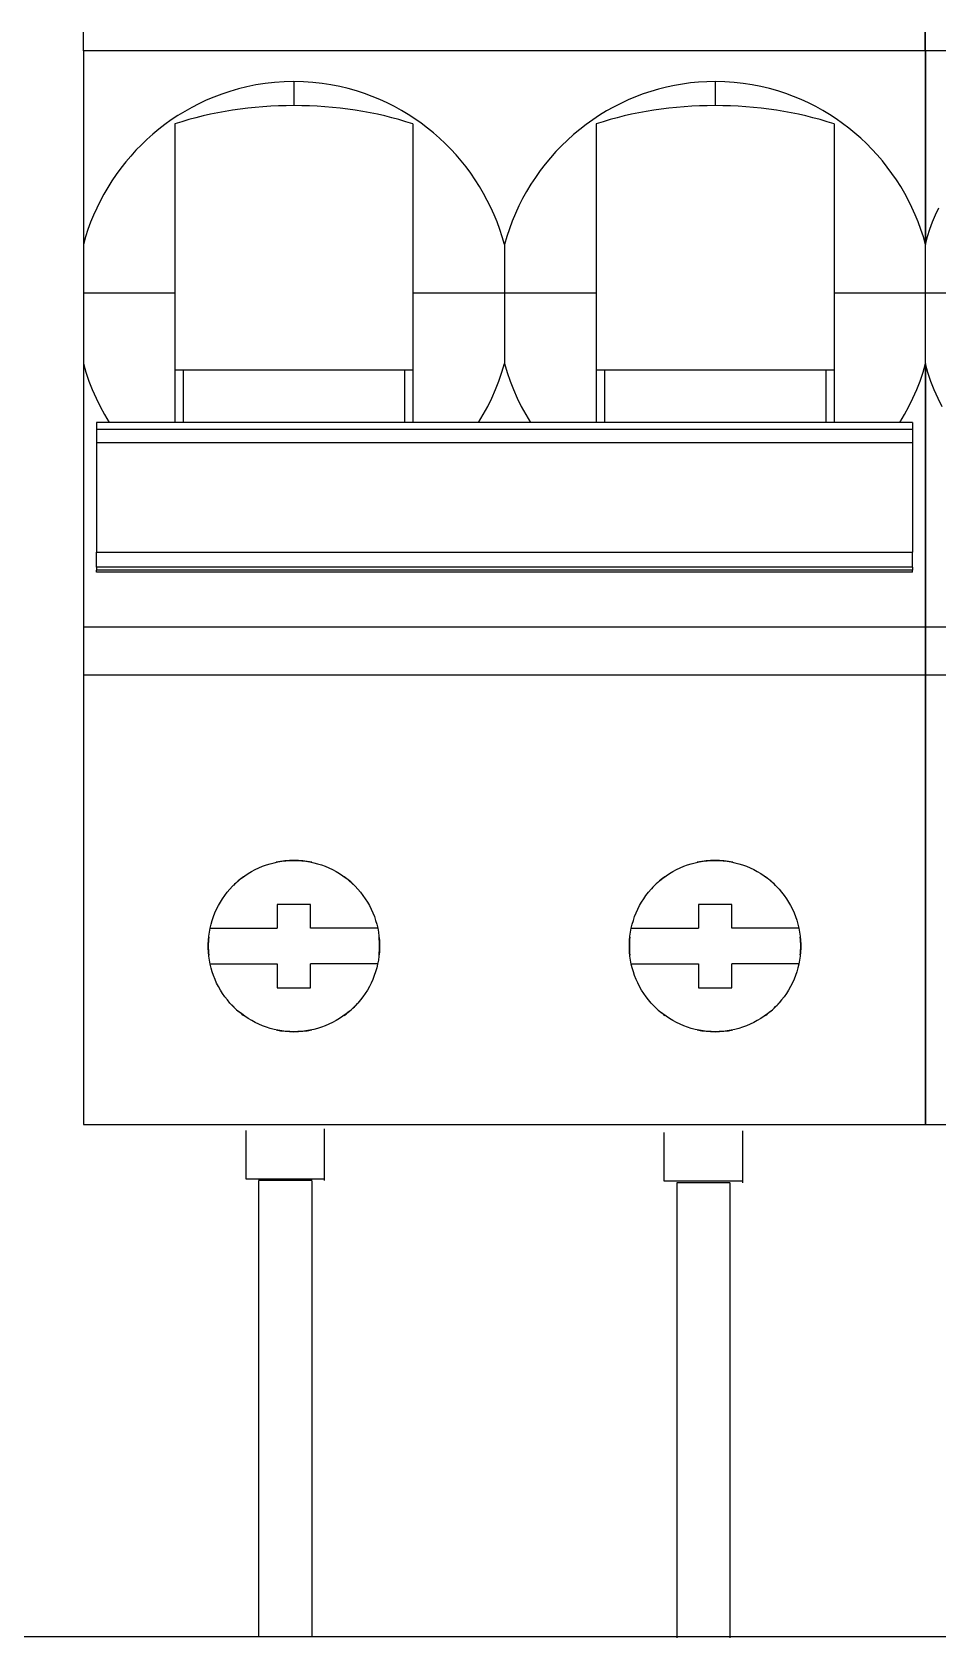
# Model space of a CAD drawing. Header units: millimetres. Extents: x 3609 to 5941, y 2453 to 3731.
# Drawn here: x 4183.7 to 4220.2, y 2543.5 to 2608.1 of the extents above; entities that cross this region are included whole.
import ezdxf

# ---------------------------------------------------------------- set-up
doc = ezdxf.new("R2010")
doc.units = ezdxf.units.MM

msp = doc.modelspace()

# ---------------------------------------------------------------- linework, layer by layer
for p, q in [((4185.79, 2607.375), (4185.79, 2608.134)), ((4219.668, 2607.375), (4219.668, 2608.134)), ((4219.693, 2607.375), (4219.693, 2608.134)), ((4185.79, 2607.375), (4185.79, 2599.592)), ((4219.693, 2607.375), (4185.79, 2607.375)), ((4219.668, 2607.375), (4219.668, 2599.592)), ((4253.571, 2607.375), (4219.668, 2607.375)), ((4219.693, 2607.375), (4219.693, 2599.592)), ((4191.691, 2605.751), (4191.363, 2605.642)), ((4192.029, 2605.849), (4191.691, 2605.751)), ((4192.377, 2605.935), (4192.029, 2605.849)), ((4192.736, 2606.007), (4192.377, 2605.935)), ((4193.104, 2606.065), (4192.736, 2606.007)), ((4193.481, 2606.108), (4193.104, 2606.065)), ((4193.869, 2606.135), (4193.481, 2606.108)), ((4194.266, 2606.144), (4193.869, 2606.135)), ((4194.652, 2606.135), (4194.266, 2606.144)), ((4194.266, 2606.144), (4194.266, 2605.177)), ((4195.029, 2606.11), (4194.652, 2606.135)), ((4195.398, 2606.069), (4195.029, 2606.11)), ((4195.758, 2606.014), (4195.398, 2606.069)), ((4196.109, 2605.945), (4195.758, 2606.014)), ((4196.451, 2605.863), (4196.109, 2605.945)), ((4196.784, 2605.769), (4196.451, 2605.863)), ((4197.108, 2605.664), (4196.784, 2605.769)), ((4197.421, 2605.548), (4197.108, 2605.664)), ((4208.632, 2605.748), (4208.322, 2605.644)), ((4208.946, 2605.84), (4208.632, 2605.748)), ((4209.264, 2605.92), (4208.946, 2605.84)), ((4209.584, 2605.988), (4209.264, 2605.92)), ((4209.906, 2606.044), (4209.584, 2605.988)), ((4210.23, 2606.088), (4209.906, 2606.044)), ((4210.556, 2606.119), (4210.23, 2606.088)), ((4210.885, 2606.138), (4210.556, 2606.119)), ((4211.217, 2606.144), (4210.885, 2606.138)), ((4211.217, 2606.144), (4211.217, 2605.177)), ((4211.605, 2606.135), (4211.217, 2606.144)), ((4211.983, 2606.11), (4211.605, 2606.135)), ((4212.352, 2606.069), (4211.983, 2606.11)), ((4212.713, 2606.013), (4212.352, 2606.069)), ((4213.065, 2605.944), (4212.713, 2606.013)), ((4213.408, 2605.861), (4213.065, 2605.944)), ((4213.742, 2605.767), (4213.408, 2605.861)), ((4214.065, 2605.661), (4213.742, 2605.767)), ((4214.38, 2605.545), (4214.065, 2605.661)), ((4190.151, 2605.103), (4189.869, 2604.945)), ((4190.441, 2605.253), (4190.151, 2605.103)), ((4190.739, 2605.393), (4190.441, 2605.253)), ((4191.046, 2605.522), (4190.739, 2605.393)), ((4191.363, 2605.642), (4191.046, 2605.522)), ((4197.726, 2605.422), (4197.421, 2605.548)), ((4198.023, 2605.286), (4197.726, 2605.422)), ((4198.312, 2605.14), (4198.023, 2605.286)), ((4198.594, 2604.985), (4198.312, 2605.14)), ((4207.131, 2605.119), (4206.846, 2604.96)), ((4207.42, 2605.267), (4207.131, 2605.119)), ((4207.716, 2605.404), (4207.42, 2605.267)), ((4208.016, 2605.53), (4207.716, 2605.404)), ((4208.322, 2605.644), (4208.016, 2605.53)), ((4214.685, 2605.419), (4214.38, 2605.545)), ((4214.981, 2605.283), (4214.685, 2605.419)), ((4215.27, 2605.136), (4214.981, 2605.283)), ((4215.552, 2604.98), (4215.27, 2605.136)), ((4189.072, 2604.417), (4188.824, 2604.225)), ((4189.33, 2604.601), (4189.072, 2604.417)), ((4189.595, 2604.777), (4189.33, 2604.601)), ((4189.477, 2604.441), (4189.477, 2597.624)), ((4189.869, 2604.945), (4189.595, 2604.777)), ((4198.868, 2604.82), (4198.594, 2604.985)), ((4199.135, 2604.646), (4198.868, 2604.82)), ((4199.054, 2604.441), (4199.054, 2597.624)), ((4199.394, 2604.464), (4199.135, 2604.646)), ((4199.645, 2604.274), (4199.394, 2604.464)), ((4206.028, 2604.419), (4205.769, 2604.219)), ((4206.295, 2604.61), (4206.028, 2604.419)), ((4206.568, 2604.791), (4206.295, 2604.61)), ((4206.429, 2604.441), (4206.429, 2597.624)), ((4206.846, 2604.96), (4206.568, 2604.791)), ((4215.827, 2604.815), (4215.552, 2604.98)), ((4216.094, 2604.642), (4215.827, 2604.815)), ((4216.006, 2604.441), (4216.006, 2597.624)), ((4216.353, 2604.459), (4216.094, 2604.642)), ((4216.604, 2604.269), (4216.353, 2604.459)), ((4188.351, 2603.817), (4188.126, 2603.602)), ((4188.583, 2604.025), (4188.351, 2603.817)), ((4188.824, 2604.225), (4188.583, 2604.025)), ((4199.889, 2604.076), (4199.645, 2604.274)), ((4200.125, 2603.868), (4199.889, 2604.076)), ((4200.354, 2603.653), (4200.125, 2603.868)), ((4205.272, 2603.789), (4205.036, 2603.561)), ((4205.516, 2604.008), (4205.272, 2603.789)), ((4205.769, 2604.219), (4205.516, 2604.008)), ((4216.847, 2604.07), (4216.604, 2604.269)), ((4217.082, 2603.863), (4216.847, 2604.07)), ((4217.311, 2603.647), (4217.082, 2603.863)), ((4187.698, 2603.147), (4187.497, 2602.908)), ((4187.908, 2603.378), (4187.698, 2603.147)), ((4188.126, 2603.602), (4187.908, 2603.378)), ((4200.576, 2603.428), (4200.354, 2603.653)), ((4200.79, 2603.196), (4200.576, 2603.428)), ((4200.996, 2602.955), (4200.79, 2603.196)), ((4204.59, 2603.078), (4204.38, 2602.824)), ((4204.808, 2603.324), (4204.59, 2603.078)), ((4205.036, 2603.561), (4204.808, 2603.324)), ((4217.532, 2603.423), (4217.311, 2603.647)), ((4217.746, 2603.19), (4217.532, 2603.423)), ((4217.952, 2602.95), (4217.746, 2603.19)), ((4187.303, 2602.662), (4187.118, 2602.41)), ((4187.497, 2602.908), (4187.303, 2602.662)), ((4201.194, 2602.707), (4200.996, 2602.955)), ((4201.384, 2602.452), (4201.194, 2602.707)), ((4201.564, 2602.189), (4201.384, 2602.452)), ((4204.179, 2602.561), (4203.987, 2602.29)), ((4204.38, 2602.824), (4204.179, 2602.561)), ((4218.15, 2602.702), (4217.952, 2602.95)), ((4218.338, 2602.447), (4218.15, 2602.702)), ((4218.518, 2602.185), (4218.338, 2602.447)), ((4186.775, 2601.886), (4186.617, 2601.614)), ((4186.942, 2602.151), (4186.775, 2601.886)), ((4187.118, 2602.41), (4186.942, 2602.151)), ((4201.735, 2601.92), (4201.564, 2602.189)), ((4201.897, 2601.645), (4201.735, 2601.92)), ((4203.805, 2602.011), (4203.633, 2601.726)), ((4203.987, 2602.29), (4203.805, 2602.011)), ((4218.689, 2601.917), (4218.518, 2602.185)), ((4218.85, 2601.642), (4218.689, 2601.917)), ((4186.469, 2601.338), (4186.331, 2601.056)), ((4186.617, 2601.614), (4186.469, 2601.338)), ((4202.049, 2601.364), (4201.897, 2601.645)), ((4202.191, 2601.078), (4202.049, 2601.364)), ((4203.321, 2601.139), (4203.183, 2600.839)), ((4203.471, 2601.435), (4203.321, 2601.139)), ((4203.633, 2601.726), (4203.471, 2601.435)), ((4219.002, 2601.361), (4218.85, 2601.642)), ((4219.143, 2601.076), (4219.002, 2601.361)), ((4186.202, 2600.771), (4186.084, 2600.482)), ((4186.331, 2601.056), (4186.202, 2600.771)), ((4202.322, 2600.788), (4202.191, 2601.078)), ((4202.443, 2600.495), (4202.322, 2600.788)), ((4202.553, 2600.198), (4202.443, 2600.495)), ((4203.055, 2600.534), (4202.94, 2600.225)), ((4203.183, 2600.839), (4203.055, 2600.534)), ((4219.274, 2600.787), (4219.143, 2601.076)), ((4219.395, 2600.494), (4219.274, 2600.787)), ((4219.504, 2600.197), (4219.395, 2600.494)), ((4220.08, 2600.771), (4219.962, 2600.482)), ((4220.208, 2601.056), (4220.08, 2600.771)), ((4185.878, 2599.893), (4185.79, 2599.592)), ((4185.976, 2600.189), (4185.878, 2599.893)), ((4186.084, 2600.482), (4185.976, 2600.189)), ((4202.652, 2599.897), (4202.553, 2600.198)), ((4202.742, 2599.592), (4202.652, 2599.897)), ((4202.835, 2599.911), (4202.742, 2599.592)), ((4202.94, 2600.225), (4202.835, 2599.911)), ((4219.604, 2599.897), (4219.504, 2600.197)), ((4219.693, 2599.592), (4219.604, 2599.897)), ((4219.756, 2599.893), (4219.668, 2599.592)), ((4219.854, 2600.189), (4219.756, 2599.893)), ((4219.962, 2600.482), (4219.854, 2600.189)), ((4185.79, 2599.592), (4185.79, 2597.624)), ((4202.742, 2599.592), (4202.742, 2599.266)), ((4202.742, 2599.266), (4202.742, 2598.94)), ((4219.668, 2599.592), (4219.668, 2597.624)), ((4219.693, 2597.624), (4219.693, 2599.592)), ((4202.742, 2598.94), (4202.742, 2598.613)), ((4202.742, 2598.613), (4202.742, 2598.284)), ((4202.742, 2598.284), (4202.742, 2597.953)), ((4202.742, 2597.953), (4202.742, 2597.624)), ((4189.477, 2597.624), (4185.79, 2597.624)), ((4185.79, 2597.624), (4185.79, 2594.804)), ((4189.477, 2597.624), (4189.477, 2592.424)), ((4202.742, 2597.624), (4199.054, 2597.624)), ((4199.054, 2597.624), (4199.054, 2592.424)), ((4206.429, 2597.624), (4202.742, 2597.624)), ((4202.742, 2597.624), (4202.742, 2597.36)), ((4202.742, 2597.36), (4202.742, 2597.097)), ((4206.429, 2597.624), (4206.429, 2592.424)), ((4219.693, 2597.624), (4216.006, 2597.624)), ((4216.006, 2597.624), (4216.006, 2592.424)), ((4223.355, 2597.624), (4219.668, 2597.624)), ((4219.668, 2597.624), (4219.668, 2594.804)), ((4219.693, 2594.804), (4219.693, 2597.624)), ((4202.742, 2597.097), (4202.742, 2596.835)), ((4202.742, 2596.835), (4202.742, 2596.574)), ((4202.742, 2596.574), (4202.742, 2596.314)), ((4202.742, 2596.314), (4202.742, 2596.055)), ((4202.742, 2596.055), (4202.742, 2595.799)), ((4202.742, 2595.799), (4202.742, 2595.546)), ((4202.742, 2595.546), (4202.742, 2595.296)), ((4185.79, 2594.804), (4185.79, 2584.196)), ((4185.79, 2594.804), (4185.896, 2594.447)), ((4202.636, 2594.446), (4202.742, 2594.804)), ((4202.742, 2595.296), (4202.742, 2595.049)), ((4202.742, 2595.049), (4202.742, 2594.804)), ((4202.742, 2594.804), (4202.848, 2594.445)), ((4219.587, 2594.446), (4219.693, 2594.804)), ((4219.668, 2594.804), (4219.668, 2584.196)), ((4219.668, 2594.804), (4219.774, 2594.447)), ((4219.693, 2594.804), (4219.693, 2584.196)), ((4185.896, 2594.447), (4186.016, 2594.096)), ((4186.016, 2594.096), (4186.151, 2593.75)), ((4189.477, 2594.54), (4189.813, 2594.54)), ((4189.813, 2594.54), (4198.719, 2594.54)), ((4189.813, 2594.54), (4189.813, 2592.424)), ((4198.719, 2594.54), (4199.054, 2594.54)), ((4198.719, 2594.54), (4198.719, 2592.424)), ((4202.38, 2593.749), (4202.515, 2594.095)), ((4202.515, 2594.095), (4202.636, 2594.446)), ((4202.848, 2594.445), (4202.968, 2594.094)), ((4202.968, 2594.094), (4203.103, 2593.748)), ((4206.429, 2594.54), (4206.764, 2594.54)), ((4206.764, 2594.54), (4215.671, 2594.54)), ((4206.764, 2594.54), (4206.764, 2592.424)), ((4215.671, 2594.54), (4216.006, 2594.54)), ((4215.671, 2594.54), (4215.671, 2592.424)), ((4219.332, 2593.749), (4219.467, 2594.095)), ((4219.467, 2594.095), (4219.587, 2594.446)), ((4219.774, 2594.447), (4219.894, 2594.096)), ((4219.894, 2594.096), (4220.029, 2593.75)), ((4186.151, 2593.75), (4186.3, 2593.409)), ((4186.3, 2593.409), (4186.464, 2593.074)), ((4202.067, 2593.073), (4202.231, 2593.408)), ((4202.231, 2593.408), (4202.38, 2593.749)), ((4203.103, 2593.748), (4203.252, 2593.408)), ((4203.252, 2593.408), (4203.416, 2593.074)), ((4219.018, 2593.073), (4219.182, 2593.408)), ((4219.182, 2593.408), (4219.332, 2593.749)), ((4220.029, 2593.75), (4220.178, 2593.409)), ((4220.178, 2593.409), (4220.342, 2593.074)), ((4186.464, 2593.074), (4186.642, 2592.745)), ((4186.642, 2592.745), (4186.834, 2592.424)), ((4201.698, 2592.424), (4201.889, 2592.745)), ((4201.889, 2592.745), (4202.067, 2593.073)), ((4203.416, 2593.074), (4203.594, 2592.745)), ((4203.594, 2592.745), (4203.786, 2592.424)), ((4218.65, 2592.424), (4218.841, 2592.745)), ((4218.841, 2592.745), (4219.018, 2593.073)), ((4186.317, 2592.424), (4186.317, 2592.163)), ((4219.166, 2592.424), (4186.317, 2592.424)), ((4186.317, 2592.163), (4186.317, 2591.621)), ((4186.317, 2592.163), (4219.166, 2592.163)), ((4219.166, 2592.424), (4219.166, 2592.163)), ((4219.166, 2592.163), (4219.166, 2591.621)), ((4186.317, 2591.621), (4186.317, 2587.208)), ((4186.317, 2591.621), (4219.166, 2591.621)), ((4219.166, 2591.621), (4219.166, 2587.208)), ((4186.317, 2586.607), (4186.317, 2587.208)), ((4186.317, 2587.208), (4219.166, 2587.208)), ((4219.166, 2586.607), (4219.166, 2587.208)), ((4186.317, 2586.607), (4186.317, 2586.481)), ((4219.166, 2586.607), (4186.317, 2586.607)), ((4219.166, 2586.481), (4186.317, 2586.481)), ((4186.317, 2586.403), (4186.317, 2586.481)), ((4219.166, 2586.403), (4186.317, 2586.403)), ((4219.166, 2586.607), (4219.166, 2586.481)), ((4219.166, 2586.403), (4219.166, 2586.481)), ((4185.79, 2584.196), (4185.79, 2582.268)), ((4219.693, 2584.196), (4185.79, 2584.196)), ((4219.668, 2584.196), (4219.668, 2582.268)), ((4253.571, 2584.196), (4219.668, 2584.196)), ((4219.693, 2584.196), (4219.693, 2582.268)), ((4185.79, 2582.268), (4185.79, 2564.179)), ((4185.79, 2582.268), (4219.693, 2582.268)), ((4219.668, 2582.268), (4219.668, 2564.179)), ((4219.668, 2582.268), (4253.571, 2582.268)), ((4219.693, 2582.268), (4219.693, 2564.179)), ((4193.156, 2574.626), (4193.31, 2574.674)), ((4193.31, 2574.674), (4193.466, 2574.715)), ((4193.466, 2574.715), (4193.624, 2574.749)), ((4193.624, 2574.749), (4193.782, 2574.775)), ((4193.782, 2574.775), (4193.942, 2574.794)), ((4193.942, 2574.794), (4194.103, 2574.806)), ((4194.103, 2574.806), (4194.266, 2574.809)), ((4194.266, 2574.809), (4194.428, 2574.806)), ((4194.428, 2574.806), (4194.589, 2574.794)), ((4194.589, 2574.794), (4194.749, 2574.775)), ((4194.749, 2574.775), (4194.907, 2574.749)), ((4194.907, 2574.749), (4195.065, 2574.715)), ((4195.065, 2574.715), (4195.221, 2574.674)), ((4195.221, 2574.674), (4195.375, 2574.626)), ((4210.107, 2574.626), (4210.262, 2574.674)), ((4210.262, 2574.674), (4210.418, 2574.715)), ((4210.418, 2574.715), (4210.575, 2574.749)), ((4210.575, 2574.749), (4210.734, 2574.775)), ((4210.734, 2574.775), (4210.893, 2574.794)), ((4210.893, 2574.794), (4211.055, 2574.806)), ((4211.055, 2574.806), (4211.217, 2574.809)), ((4211.217, 2574.809), (4211.38, 2574.806)), ((4211.38, 2574.806), (4211.541, 2574.794)), ((4211.541, 2574.794), (4211.7, 2574.775)), ((4211.7, 2574.775), (4211.859, 2574.749)), ((4211.859, 2574.749), (4212.016, 2574.715)), ((4212.016, 2574.715), (4212.172, 2574.674)), ((4212.172, 2574.674), (4212.327, 2574.626)), ((4192.035, 2573.991), (4192.161, 2574.092)), ((4192.161, 2574.092), (4192.291, 2574.188)), ((4192.291, 2574.188), (4192.426, 2574.277)), ((4192.426, 2574.277), (4192.565, 2574.361)), ((4192.565, 2574.361), (4192.708, 2574.437)), ((4192.708, 2574.437), (4192.854, 2574.507)), ((4192.854, 2574.507), (4193.004, 2574.57)), ((4193.004, 2574.57), (4193.156, 2574.626)), ((4195.375, 2574.626), (4195.527, 2574.57)), ((4195.527, 2574.57), (4195.677, 2574.507)), ((4195.677, 2574.507), (4195.823, 2574.438)), ((4195.823, 2574.438), (4195.966, 2574.361)), ((4195.966, 2574.361), (4196.105, 2574.278)), ((4196.105, 2574.278), (4196.24, 2574.188)), ((4196.24, 2574.188), (4196.37, 2574.093)), ((4196.37, 2574.093), (4196.496, 2573.991)), ((4208.987, 2573.991), (4209.112, 2574.092)), ((4209.112, 2574.092), (4209.243, 2574.188)), ((4209.243, 2574.188), (4209.377, 2574.277)), ((4209.377, 2574.277), (4209.516, 2574.361)), ((4209.516, 2574.361), (4209.659, 2574.437)), ((4209.659, 2574.437), (4209.806, 2574.507)), ((4209.806, 2574.507), (4209.955, 2574.57)), ((4209.955, 2574.57), (4210.107, 2574.626)), ((4212.327, 2574.626), (4212.479, 2574.57)), ((4212.479, 2574.57), (4212.628, 2574.507)), ((4212.628, 2574.507), (4212.775, 2574.437)), ((4212.775, 2574.437), (4212.918, 2574.361)), ((4212.918, 2574.361), (4213.057, 2574.278)), ((4213.057, 2574.278), (4213.191, 2574.188)), ((4213.191, 2574.188), (4213.322, 2574.093)), ((4213.322, 2574.093), (4213.447, 2573.991)), ((4191.392, 2573.267), (4191.485, 2573.4)), ((4191.485, 2573.4), (4191.584, 2573.528)), ((4191.584, 2573.528), (4191.689, 2573.652)), ((4191.689, 2573.652), (4191.799, 2573.771)), ((4191.799, 2573.771), (4191.915, 2573.883)), ((4191.915, 2573.883), (4192.035, 2573.991)), ((4196.496, 2573.991), (4196.616, 2573.884)), ((4196.616, 2573.884), (4196.732, 2573.771)), ((4196.732, 2573.771), (4196.842, 2573.653)), ((4196.842, 2573.653), (4196.947, 2573.529)), ((4196.947, 2573.529), (4197.046, 2573.4)), ((4197.046, 2573.4), (4197.139, 2573.268)), ((4208.344, 2573.267), (4208.437, 2573.4)), ((4208.437, 2573.4), (4208.536, 2573.528)), ((4208.536, 2573.528), (4208.64, 2573.652)), ((4208.64, 2573.652), (4208.751, 2573.771)), ((4208.751, 2573.771), (4208.866, 2573.883)), ((4208.866, 2573.883), (4208.987, 2573.991)), ((4213.447, 2573.991), (4213.568, 2573.884)), ((4213.568, 2573.884), (4213.683, 2573.771)), ((4213.683, 2573.771), (4213.794, 2573.653)), ((4213.794, 2573.653), (4213.898, 2573.529)), ((4213.898, 2573.529), (4213.997, 2573.401)), ((4213.997, 2573.401), (4214.09, 2573.268)), ((4191.087, 2572.698), (4191.153, 2572.845)), ((4191.153, 2572.845), (4191.226, 2572.989)), ((4191.226, 2572.989), (4191.306, 2573.13)), ((4191.306, 2573.13), (4191.392, 2573.267)), ((4193.595, 2573.038), (4193.595, 2572.08)), ((4194.936, 2573.038), (4193.595, 2573.038)), ((4194.936, 2572.08), (4194.936, 2573.038)), ((4197.139, 2573.268), (4197.225, 2573.131)), ((4197.225, 2573.131), (4197.305, 2572.99)), ((4197.305, 2572.99), (4197.378, 2572.846)), ((4197.378, 2572.846), (4197.444, 2572.699)), ((4208.039, 2572.698), (4208.105, 2572.845)), ((4208.105, 2572.845), (4208.178, 2572.989)), ((4208.178, 2572.989), (4208.258, 2573.13)), ((4208.258, 2573.13), (4208.344, 2573.267)), ((4210.547, 2573.038), (4210.547, 2572.08)), ((4211.888, 2573.038), (4210.547, 2573.038)), ((4211.888, 2572.08), (4211.888, 2573.038)), ((4214.09, 2573.268), (4214.176, 2573.131)), ((4214.176, 2573.131), (4214.256, 2572.991)), ((4214.256, 2572.991), (4214.329, 2572.847)), ((4214.329, 2572.847), (4214.395, 2572.7)), ((4190.864, 2571.921), (4190.894, 2572.081)), ((4190.894, 2572.081), (4190.932, 2572.239)), ((4190.894, 2572.08), (4193.595, 2572.08)), ((4190.932, 2572.239), (4190.977, 2572.395)), ((4190.977, 2572.395), (4191.028, 2572.548)), ((4191.028, 2572.548), (4191.087, 2572.698)), ((4197.638, 2572.08), (4194.936, 2572.08)), ((4197.444, 2572.699), (4197.503, 2572.549)), ((4197.503, 2572.549), (4197.555, 2572.396)), ((4197.555, 2572.396), (4197.6, 2572.24)), ((4197.6, 2572.24), (4197.637, 2572.082)), ((4197.637, 2572.082), (4197.667, 2571.922)), ((4207.816, 2571.922), (4207.846, 2572.081)), ((4207.845, 2572.08), (4210.547, 2572.08)), ((4207.846, 2572.081), (4207.883, 2572.239)), ((4207.883, 2572.239), (4207.928, 2572.395)), ((4207.928, 2572.395), (4207.98, 2572.548)), ((4207.98, 2572.548), (4208.039, 2572.698)), ((4214.589, 2572.08), (4211.888, 2572.08)), ((4214.395, 2572.7), (4214.454, 2572.55)), ((4214.454, 2572.55), (4214.506, 2572.397)), ((4214.506, 2572.397), (4214.551, 2572.241)), ((4214.551, 2572.241), (4214.588, 2572.083)), ((4214.588, 2572.083), (4214.619, 2571.924)), ((4190.819, 2571.439), (4190.826, 2571.6)), ((4190.819, 2571.278), (4190.819, 2571.439)), ((4190.826, 2571.6), (4190.841, 2571.761)), ((4190.841, 2571.761), (4190.864, 2571.921)), ((4197.667, 2571.922), (4197.69, 2571.762)), ((4197.69, 2571.762), (4197.705, 2571.601)), ((4197.705, 2571.601), (4197.713, 2571.44)), ((4197.713, 2571.44), (4197.713, 2571.279)), ((4207.77, 2571.44), (4207.778, 2571.601)), ((4207.77, 2571.279), (4207.77, 2571.44)), ((4207.778, 2571.601), (4207.793, 2571.762)), ((4207.793, 2571.762), (4207.816, 2571.922)), ((4214.619, 2571.924), (4214.641, 2571.764)), ((4214.641, 2571.764), (4214.657, 2571.603)), ((4214.657, 2571.603), (4214.664, 2571.442)), ((4214.664, 2571.442), (4214.664, 2571.281)), ((4190.827, 2571.117), (4190.819, 2571.278)), ((4190.842, 2570.956), (4190.827, 2571.117)), ((4190.865, 2570.795), (4190.842, 2570.956)), ((4190.896, 2570.636), (4190.865, 2570.795)), ((4197.667, 2570.797), (4197.636, 2570.637)), ((4197.69, 2570.957), (4197.667, 2570.797)), ((4197.705, 2571.118), (4197.69, 2570.957)), ((4197.713, 2571.279), (4197.705, 2571.118)), ((4207.778, 2571.118), (4207.77, 2571.279)), ((4207.793, 2570.957), (4207.778, 2571.118)), ((4207.816, 2570.797), (4207.793, 2570.957)), ((4207.847, 2570.637), (4207.816, 2570.797)), ((4214.619, 2570.799), (4214.588, 2570.639)), ((4214.641, 2570.959), (4214.619, 2570.799)), ((4214.657, 2571.12), (4214.641, 2570.959)), ((4214.664, 2571.281), (4214.657, 2571.12)), ((4190.894, 2570.643), (4193.595, 2570.643)), ((4190.933, 2570.478), (4190.896, 2570.636)), ((4190.978, 2570.323), (4190.933, 2570.478)), ((4191.03, 2570.17), (4190.978, 2570.323)), ((4191.09, 2570.02), (4191.03, 2570.17)), ((4193.595, 2570.643), (4193.595, 2569.686)), ((4197.638, 2570.643), (4194.936, 2570.643)), ((4194.936, 2569.686), (4194.936, 2570.643)), ((4197.502, 2570.171), (4197.442, 2570.021)), ((4197.554, 2570.324), (4197.502, 2570.171)), ((4197.599, 2570.48), (4197.554, 2570.324)), ((4197.636, 2570.637), (4197.599, 2570.48)), ((4207.845, 2570.643), (4210.547, 2570.643)), ((4207.884, 2570.48), (4207.847, 2570.637)), ((4207.929, 2570.324), (4207.884, 2570.48)), ((4207.981, 2570.172), (4207.929, 2570.324)), ((4208.04, 2570.022), (4207.981, 2570.172)), ((4210.547, 2570.643), (4210.547, 2569.686)), ((4214.589, 2570.643), (4211.888, 2570.643)), ((4211.888, 2569.686), (4211.888, 2570.643)), ((4214.454, 2570.173), (4214.395, 2570.023)), ((4214.506, 2570.326), (4214.454, 2570.173)), ((4214.551, 2570.482), (4214.506, 2570.326)), ((4214.588, 2570.639), (4214.551, 2570.482)), ((4191.156, 2569.873), (4191.09, 2570.02)), ((4191.229, 2569.729), (4191.156, 2569.873)), ((4191.309, 2569.589), (4191.229, 2569.729)), ((4191.395, 2569.452), (4191.309, 2569.589)), ((4193.595, 2569.686), (4194.936, 2569.686)), ((4197.224, 2569.59), (4197.137, 2569.453)), ((4197.303, 2569.73), (4197.224, 2569.59)), ((4197.376, 2569.874), (4197.303, 2569.73)), ((4197.442, 2570.021), (4197.376, 2569.874)), ((4208.106, 2569.875), (4208.04, 2570.022)), ((4208.179, 2569.731), (4208.106, 2569.875)), ((4208.259, 2569.591), (4208.179, 2569.731)), ((4208.345, 2569.454), (4208.259, 2569.591)), ((4210.547, 2569.686), (4211.888, 2569.686)), ((4214.176, 2569.592), (4214.09, 2569.455)), ((4214.256, 2569.733), (4214.176, 2569.592)), ((4214.329, 2569.876), (4214.256, 2569.733)), ((4214.395, 2570.023), (4214.329, 2569.876)), ((4191.488, 2569.32), (4191.395, 2569.452)), ((4191.587, 2569.191), (4191.488, 2569.32)), ((4191.692, 2569.068), (4191.587, 2569.191)), ((4191.802, 2568.95), (4191.692, 2569.068)), ((4191.917, 2568.837), (4191.802, 2568.95)), ((4192.038, 2568.73), (4191.917, 2568.837)), ((4196.615, 2568.838), (4196.494, 2568.731)), ((4196.73, 2568.95), (4196.615, 2568.838)), ((4196.84, 2569.069), (4196.73, 2568.95)), ((4196.945, 2569.192), (4196.84, 2569.069)), ((4197.044, 2569.32), (4196.945, 2569.192)), ((4197.137, 2569.453), (4197.044, 2569.32)), ((4208.438, 2569.322), (4208.345, 2569.454)), ((4208.537, 2569.194), (4208.438, 2569.322)), ((4208.641, 2569.07), (4208.537, 2569.194)), ((4208.751, 2568.952), (4208.641, 2569.07)), ((4208.867, 2568.839), (4208.751, 2568.952)), ((4208.987, 2568.732), (4208.867, 2568.839)), ((4213.568, 2568.84), (4213.448, 2568.733)), ((4213.684, 2568.952), (4213.568, 2568.84)), ((4213.794, 2569.071), (4213.684, 2568.952)), ((4213.898, 2569.194), (4213.794, 2569.071)), ((4213.997, 2569.323), (4213.898, 2569.194)), ((4214.09, 2569.455), (4213.997, 2569.323)), ((4192.163, 2568.629), (4192.038, 2568.73)), ((4192.294, 2568.534), (4192.163, 2568.629)), ((4192.428, 2568.444), (4192.294, 2568.534)), ((4192.567, 2568.361), (4192.428, 2568.444)), ((4192.71, 2568.285), (4192.567, 2568.361)), ((4192.856, 2568.215), (4192.71, 2568.285)), ((4193.005, 2568.153), (4192.856, 2568.215)), ((4195.676, 2568.216), (4195.527, 2568.153)), ((4195.823, 2568.285), (4195.676, 2568.216)), ((4195.965, 2568.362), (4195.823, 2568.285)), ((4196.104, 2568.445), (4195.965, 2568.362)), ((4196.239, 2568.534), (4196.104, 2568.445)), ((4196.369, 2568.63), (4196.239, 2568.534)), ((4196.494, 2568.731), (4196.369, 2568.63)), ((4209.113, 2568.631), (4208.987, 2568.732)), ((4209.243, 2568.535), (4209.113, 2568.631)), ((4209.378, 2568.446), (4209.243, 2568.535)), ((4209.517, 2568.363), (4209.378, 2568.446)), ((4209.659, 2568.286), (4209.517, 2568.363)), ((4209.806, 2568.216), (4209.659, 2568.286)), ((4209.955, 2568.153), (4209.806, 2568.216)), ((4212.629, 2568.216), (4212.48, 2568.153)), ((4212.776, 2568.286), (4212.629, 2568.216)), ((4212.918, 2568.363), (4212.776, 2568.286)), ((4213.057, 2568.446), (4212.918, 2568.363)), ((4213.192, 2568.536), (4213.057, 2568.446)), ((4213.322, 2568.631), (4213.192, 2568.536)), ((4213.448, 2568.733), (4213.322, 2568.631)), ((4193.157, 2568.097), (4193.005, 2568.153)), ((4193.311, 2568.049), (4193.157, 2568.097)), ((4193.467, 2568.008), (4193.311, 2568.049)), ((4193.625, 2567.974), (4193.467, 2568.008)), ((4193.783, 2567.948), (4193.625, 2567.974)), ((4193.942, 2567.929), (4193.783, 2567.948)), ((4194.103, 2567.918), (4193.942, 2567.929)), ((4194.266, 2567.914), (4194.103, 2567.918)), ((4194.429, 2567.918), (4194.266, 2567.914)), ((4194.59, 2567.929), (4194.429, 2567.918)), ((4194.749, 2567.948), (4194.59, 2567.929)), ((4194.908, 2567.974), (4194.749, 2567.948)), ((4195.065, 2568.008), (4194.908, 2567.974)), ((4195.221, 2568.049), (4195.065, 2568.008)), ((4195.375, 2568.097), (4195.221, 2568.049)), ((4195.527, 2568.153), (4195.375, 2568.097)), ((4210.107, 2568.098), (4209.955, 2568.153)), ((4210.262, 2568.049), (4210.107, 2568.098)), ((4210.418, 2568.008), (4210.262, 2568.049)), ((4210.575, 2567.974), (4210.418, 2568.008)), ((4210.734, 2567.948), (4210.575, 2567.974)), ((4210.894, 2567.929), (4210.734, 2567.948)), ((4211.055, 2567.918), (4210.894, 2567.929)), ((4211.217, 2567.914), (4211.055, 2567.918)), ((4211.38, 2567.918), (4211.217, 2567.914)), ((4211.541, 2567.929), (4211.38, 2567.918)), ((4211.701, 2567.948), (4211.541, 2567.929)), ((4211.86, 2567.974), (4211.701, 2567.948)), ((4212.017, 2568.008), (4211.86, 2567.974)), ((4212.173, 2568.049), (4212.017, 2568.008)), ((4212.328, 2568.098), (4212.173, 2568.049)), ((4212.48, 2568.153), (4212.328, 2568.098)), ((4185.79, 2564.179), (4219.693, 2564.179)), ((4192.339, 2561.986), (4192.339, 2563.946)), ((4195.503, 2561.923), (4195.503, 2564.009)), ((4209.167, 2561.902), (4209.167, 2563.862)), ((4212.33, 2561.839), (4212.33, 2563.926)), ((4219.668, 2564.179), (4253.571, 2564.179)), ((4195.503, 2561.986), (4192.339, 2561.986)), ((4194.996, 2561.923), (4192.845, 2561.923)), ((4192.845, 2561.915), (4192.845, 2543.609)), ((4194.996, 2543.609), (4194.996, 2561.906)), ((4212.33, 2561.902), (4209.167, 2561.902)), ((4211.824, 2561.839), (4209.673, 2561.839)), ((4209.673, 2561.831), (4209.673, 2543.525)), ((4211.824, 2543.525), (4211.824, 2561.822)), ((4171.042, 2543.584), (4431.542, 2543.584))]:
    msp.add_line(p, q)
for centre, start, end in [((4194.266, 2571.362), 78.02195, 101.98689), ((4211.217, 2571.362), 78.0223, 101.98385), ((4194.266, 2571.362), 126.0188, 135.00771), ((4194.266, 2571.362), 45.00498, 53.99285), ((4211.217, 2571.362), 126.01829, 138.01092), ((4211.217, 2571.362), 41.97924, 53.99016), ((4194.266, 2571.362), 174.06733, 180.00002), ((4194.266, 2571.362), 0, 5.9536), ((4211.217, 2571.362), 174.05467, 180.00002), ((4211.217, 2571.362), 0, 5.98179), ((4194.266, 2571.362), 180.00002, 186.04468), ((4194.266, 2571.362), 353.97655, 0), ((4211.217, 2571.362), 180.00002, 186.02675), ((4211.217, 2571.362), 354.00996, 0), ((4194.266, 2571.362), 222.02981, 234.02881), ((4194.266, 2571.362), 305.98005, 317.95596), ((4211.217, 2571.362), 225.00879, 233.98469), ((4211.217, 2571.362), 306.02079, 318.00196), ((4194.266, 2571.362), 258.02784, 281.97976), ((4211.217, 2571.362), 258.01598, 281.99008)]:
    msp.add_arc(centre, 3.448, start, end)
for centre, start_param, end_param in [((4194.266, 2598.862), 1.570796, 2.058304), ((4194.266, 2598.862), 1.083289, 1.570796), ((4211.217, 2598.862), 1.570796, 2.058304), ((4211.217, 2598.862), 1.083289, 1.570796)]:
    msp.add_ellipse(centre, major_axis=(10.223, 0), ratio=0.617722, start_param=start_param, end_param=end_param)

doc.saveas('drawing.dxf')
